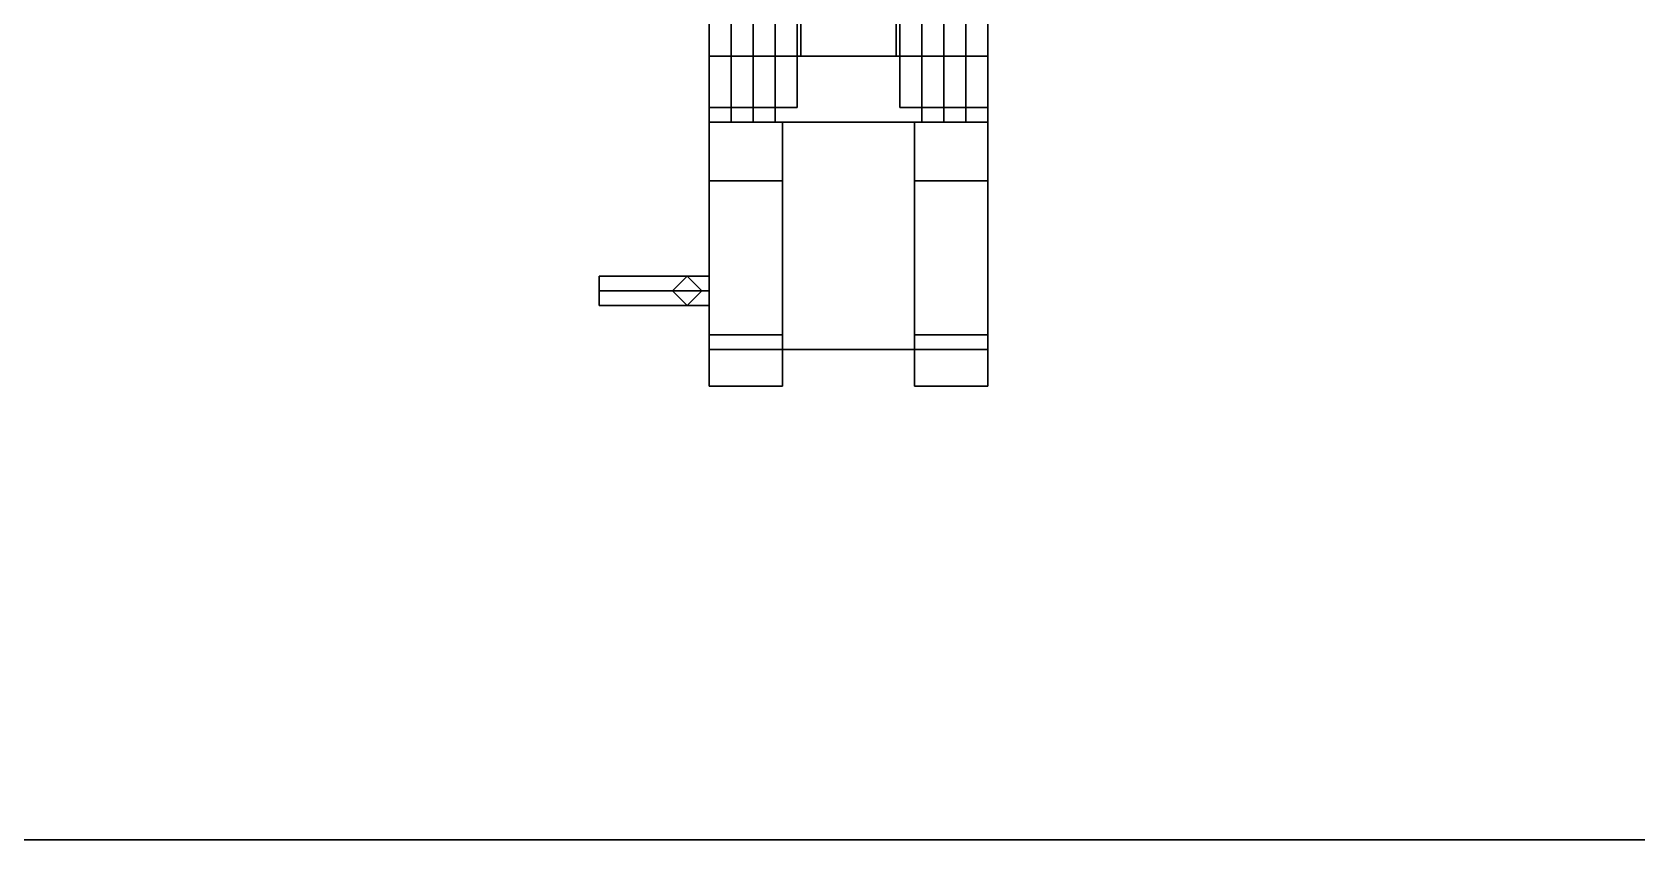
# Model space of a CAD drawing. Header units: millimetres. Extents: x -3.5 to 3.5, y -23.5 to 25.1.
# Drawn here: x -1.113 to 1.075, y 4.451 to 5.553 of the extents above; entities that cross this region are included whole.
import ezdxf

# ---------------------------------------------------------------- set-up
doc = ezdxf.new("R2010")
doc.units = ezdxf.units.MM
for name, color, linetype in [('gun', 1, 'Continuous'), ('sleeve', 5, 'Continuous'), ('superstructure', 3, 'Continuous')]:
    doc.layers.add(name, color=color, linetype=linetype)

msp = doc.modelspace()

# ---------------------------------------------------------------- linework, layer by layer
msp.add_3dface([(3.12, 12.85, -1.31), (3.12, -16.49, -1.31), (-3.12, -16.49, -1.31), (-3.12, 12.85, -1.31)])
at = {"layer": 'gun'}
for points in [[(-0.065, 6.92, 4.3626), (-0.13, 6.92, 4.25), (-0.13, 5.52, 4.25), (-0.065, 5.52, 4.3626)], [(-0.13, 6.92, 4.25), (-0.065, 6.92, 4.1374), (-0.065, 5.52, 4.1374), (-0.13, 5.52, 4.25)], [(0.065, 6.92, 4.3626), (-0.065, 6.92, 4.3626), (-0.065, 5.52, 4.3626), (0.065, 5.52, 4.3626)], [(-0.065, 6.92, 4.1374), (0.065, 6.92, 4.1374), (0.065, 5.52, 4.1374), (-0.065, 5.52, 4.1374)], [(0.13, 6.92, 4.25), (0.065, 6.92, 4.3626), (0.065, 5.52, 4.3626), (0.13, 5.52, 4.25)], [(0.065, 6.92, 4.1374), (0.13, 6.92, 4.25), (0.13, 5.52, 4.25), (0.065, 5.52, 4.1374)], [(-0.16, 6.24, 4.49), (-0.13, 6.24, 4.46), (-0.13, 5.43, 4.46), (-0.16, 5.43, 4.49)], [(-0.13, 6.24, 4.52), (-0.16, 6.24, 4.49), (-0.16, 5.43, 4.49), (-0.13, 5.43, 4.52)], [(-0.13, 6.24, 4.46), (-0.1, 6.24, 4.49), (-0.1, 5.43, 4.49), (-0.13, 5.43, 4.46)], [(-0.1, 6.24, 4.49), (-0.13, 6.24, 4.52), (-0.13, 5.43, 4.52), (-0.1, 5.43, 4.49)], [(0.13, 6.24, 4.52), (0.1, 6.24, 4.49), (0.1, 5.43, 4.49), (0.13, 5.43, 4.52)], [(0.1, 6.24, 4.49), (0.13, 6.24, 4.46), (0.13, 5.43, 4.46), (0.1, 5.43, 4.49)], [(0.16, 6.24, 4.49), (0.13, 6.24, 4.52), (0.13, 5.43, 4.52), (0.16, 5.43, 4.49)], [(0.13, 6.24, 4.46), (0.16, 6.24, 4.49), (0.16, 5.43, 4.49), (0.13, 5.43, 4.46)], [(-0.19, 5.52, 4.04), (-0.19, 5.43, 4.04), (-0.19, 5.43, 4.36), (-0.19, 5.52, 4.36)], [(0.19, 5.43, 4.04), (-0.19, 5.43, 4.04), (-0.19, 5.52, 4.04), (0.19, 5.52, 4.04)], [(0.19, 5.52, 4.04), (-0.19, 5.52, 4.04), (-0.19, 5.52, 4.36), (0.19, 5.52, 4.36)], [(-0.19, 5.52, 4.36), (-0.19, 5.43, 4.36), (0.19, 5.43, 4.36), (0.19, 5.52, 4.36)], [(0.19, 5.52, 4.36), (0.19, 5.43, 4.36), (0.19, 5.43, 4.04), (0.19, 5.52, 4.04)], [(0.19, 5.43, 4.36), (-0.19, 5.43, 4.36), (-0.19, 5.43, 4.04), (0.19, 5.43, 4.04)], [(-0.19, 5.43, 4.4), (-0.19, 5.14, 4.4), (-0.09, 5.14, 4.4), (-0.09, 5.43, 4.4)], [(-0.19, 5.43, 4.04), (-0.19, 5.12, 4.04), (-0.19, 5.14, 4.4), (-0.19, 5.43, 4.4)], [(-0.19, 5.43, 4.4), (-0.19, 5.35, 4.4), (-0.19, 5.35, 4.54), (-0.19, 5.43, 4.54)], [(-0.19, 5.43, 4.54), (-0.19, 5.35, 4.54), (-0.09, 5.35, 4.54), (-0.09, 5.43, 4.54)], [(-0.09, 5.43, 4.36), (-0.19, 5.43, 4.36), (-0.19, 5.43, 4.54), (-0.09, 5.43, 4.54)], [(0.19, 5.12, 4.04), (-0.19, 5.12, 4.04), (-0.19, 5.43, 4.04), (0.19, 5.43, 4.04)], [(-0.09, 5.43, 4.4), (-0.09, 5.14, 4.4), (-0.09, 5.12, 4.04), (-0.09, 5.43, 4.04)], [(-0.09, 5.43, 4.1), (-0.09, 5.12, 4.1), (0.09, 5.12, 4.1), (0.09, 5.43, 4.1)], [(-0.09, 5.43, 4.54), (-0.09, 5.35, 4.54), (-0.09, 5.35, 4.4), (-0.09, 5.43, 4.4)], [(0.09, 5.43, 4.04), (0.09, 5.12, 4.04), (0.09, 5.14, 4.4), (0.09, 5.43, 4.4)], [(0.19, 5.43, 4.36), (0.09, 5.43, 4.36), (0.09, 5.43, 4.54), (0.19, 5.43, 4.54)], [(0.09, 5.43, 4.4), (0.09, 5.35, 4.4), (0.09, 5.35, 4.54), (0.09, 5.43, 4.54)], [(0.09, 5.43, 4.54), (0.09, 5.35, 4.54), (0.19, 5.35, 4.54), (0.19, 5.43, 4.54)], [(0.09, 5.43, 4.4), (0.09, 5.14, 4.4), (0.19, 5.14, 4.4), (0.19, 5.43, 4.4)], [(0.19, 5.43, 4.4), (0.19, 5.14, 4.4), (0.19, 5.12, 4.04), (0.19, 5.43, 4.04)], [(0.19, 5.43, 4.54), (0.19, 5.35, 4.54), (0.19, 5.35, 4.4), (0.19, 5.43, 4.4)], [(-0.09, 5.35, 4.54), (-0.19, 5.35, 4.54), (-0.19, 5.35, 4.4), (-0.09, 5.35, 4.4)], [(0.19, 5.35, 4.54), (0.09, 5.35, 4.54), (0.09, 5.35, 4.4), (0.19, 5.35, 4.4)], [(-0.24, 5.2, 3.98), (-0.22, 5.22, 3.96), (-0.34, 5.22, 3.96), (-0.34, 5.2, 3.98)], [(-0.22, 5.22, 3.96), (-0.2, 5.2, 3.94), (-0.34, 5.2, 3.94), (-0.34, 5.22, 3.96)], [(-0.34, 5.18, 3.96), (-0.34, 5.2, 3.98), (-0.34, 5.22, 3.96), (-0.34, 5.2, 3.94)], [(-0.22, 5.22, 3.96), (-0.24, 5.2, 3.98), (-0.24, 5.2, 4.22), (-0.22, 5.22, 4.2)], [(-0.19, 5.2, 4.22), (-0.19, 5.22, 4.2), (-0.22, 5.22, 4.2), (-0.24, 5.2, 4.22)], [(-0.2, 5.2, 3.94), (-0.22, 5.22, 3.96), (-0.22, 5.22, 4.2), (-0.2, 5.2, 4.18)], [(-0.19, 5.22, 4.2), (-0.19, 5.2, 4.18), (-0.2, 5.2, 4.18), (-0.22, 5.22, 4.2)], [(-0.22, 5.18, 3.96), (-0.24, 5.2, 3.98), (-0.34, 5.2, 3.98), (-0.34, 5.18, 3.96)], [(-0.2, 5.2, 3.94), (-0.22, 5.18, 3.96), (-0.34, 5.18, 3.96), (-0.34, 5.2, 3.94)], [(-0.24, 5.2, 3.98), (-0.22, 5.18, 3.96), (-0.22, 5.18, 4.2), (-0.24, 5.2, 4.22)], [(-0.19, 5.18, 4.2), (-0.19, 5.2, 4.22), (-0.24, 5.2, 4.22), (-0.22, 5.18, 4.2)], [(-0.22, 5.18, 3.96), (-0.2, 5.2, 3.94), (-0.2, 5.2, 4.18), (-0.22, 5.18, 4.2)], [(-0.19, 5.2, 4.18), (-0.19, 5.18, 4.2), (-0.22, 5.18, 4.2), (-0.2, 5.2, 4.18)], [(-0.19, 5.12, 4.04), (-0.19, 5.07, 4.08), (-0.19, 5.07, 4.33), (-0.19, 5.14, 4.4)], [(-0.19, 5.14, 4.4), (-0.19, 5.07, 4.33), (-0.09, 5.07, 4.33), (-0.09, 5.14, 4.4)], [(-0.09, 5.14, 4.4), (-0.09, 5.07, 4.33), (-0.09, 5.07, 4.08), (-0.09, 5.12, 4.04)], [(0.09, 5.12, 4.04), (0.09, 5.07, 4.08), (0.09, 5.07, 4.33), (0.09, 5.14, 4.4)], [(0.09, 5.14, 4.4), (0.09, 5.07, 4.33), (0.19, 5.07, 4.33), (0.19, 5.14, 4.4)], [(0.19, 5.14, 4.4), (0.19, 5.07, 4.33), (0.19, 5.07, 4.08), (0.19, 5.12, 4.04)], [(-0.09, 5.07, 4.08), (-0.19, 5.07, 4.08), (-0.19, 5.12, 4.04), (-0.09, 5.12, 4.04)], [(0.09, 5.12, 4.1), (-0.09, 5.12, 4.1), (-0.09, 5.12, 4.04), (0.09, 5.12, 4.04)], [(0.19, 5.07, 4.08), (0.09, 5.07, 4.08), (0.09, 5.12, 4.04), (0.19, 5.12, 4.04)], [(-0.09, 5.07, 4.33), (-0.19, 5.07, 4.33), (-0.19, 5.07, 4.08), (-0.09, 5.07, 4.08)], [(0.19, 5.07, 4.33), (0.09, 5.07, 4.33), (0.09, 5.07, 4.08), (0.19, 5.07, 4.08)]]:
    msp.add_3dface(points, dxfattribs=at)
at = {"layer": 'sleeve'}
for points in [[(-0.19, 6.28, 4.49), (-0.16, 6.28, 4.438), (-0.16, 5.45, 4.438), (-0.19, 5.45, 4.49)], [(-0.16, 6.28, 4.542), (-0.19, 6.28, 4.49), (-0.19, 5.45, 4.49), (-0.16, 5.45, 4.542)], [(-0.16, 6.28, 4.438), (-0.1, 6.28, 4.438), (-0.1, 5.45, 4.438), (-0.16, 5.45, 4.438)], [(-0.1, 6.28, 4.542), (-0.16, 6.28, 4.542), (-0.16, 5.45, 4.542), (-0.1, 5.45, 4.542)], [(-0.1, 6.28, 4.438), (-0.07, 6.28, 4.49), (-0.07, 5.45, 4.49), (-0.1, 5.45, 4.438)], [(-0.07, 6.28, 4.49), (-0.1, 6.28, 4.542), (-0.1, 5.45, 4.542), (-0.07, 5.45, 4.49)], [(0.1, 6.28, 4.542), (0.07, 6.28, 4.49), (0.07, 5.45, 4.49), (0.1, 5.45, 4.542)], [(0.07, 6.28, 4.49), (0.1, 6.28, 4.438), (0.1, 5.45, 4.438), (0.07, 5.45, 4.49)], [(0.16, 6.28, 4.542), (0.1, 6.28, 4.542), (0.1, 5.45, 4.542), (0.16, 5.45, 4.542)], [(0.1, 6.28, 4.438), (0.16, 6.28, 4.438), (0.16, 5.45, 4.438), (0.1, 5.45, 4.438)], [(0.19, 6.28, 4.49), (0.16, 6.28, 4.542), (0.16, 5.45, 4.542), (0.19, 5.45, 4.49)], [(0.16, 6.28, 4.438), (0.19, 6.28, 4.49), (0.19, 5.45, 4.49), (0.16, 5.45, 4.438)], [(-0.07, 5.45, 4.49), (-0.19, 5.45, 4.49), (-0.16, 5.45, 4.438), (-0.1, 5.45, 4.438)], [(-0.1, 5.45, 4.542), (-0.16, 5.45, 4.542), (-0.19, 5.45, 4.49), (-0.07, 5.45, 4.49)], [(0.16, 5.45, 4.542), (0.1, 5.45, 4.542), (0.07, 5.45, 4.49), (0.19, 5.45, 4.49)], [(0.19, 5.45, 4.49), (0.07, 5.45, 4.49), (0.1, 5.45, 4.438), (0.16, 5.45, 4.438)]]:
    msp.add_3dface(points, dxfattribs=at)
at = {"layer": 'superstructure'}
for points in [[(1.98, 4.4513, 2.94), (2.4113, 7.0945, 2.94), (-2.4113, 7.0945, 2.94), (-1.98, 4.4513, 2.94)], [(-1.98, 4.4513, 2.94), (-1.98, 1.07, 2.94), (1.98, 1.07, 2.94), (1.98, 4.4513, 2.94)]]:
    msp.add_3dface(points, dxfattribs=at)

doc.saveas('drawing.dxf')
